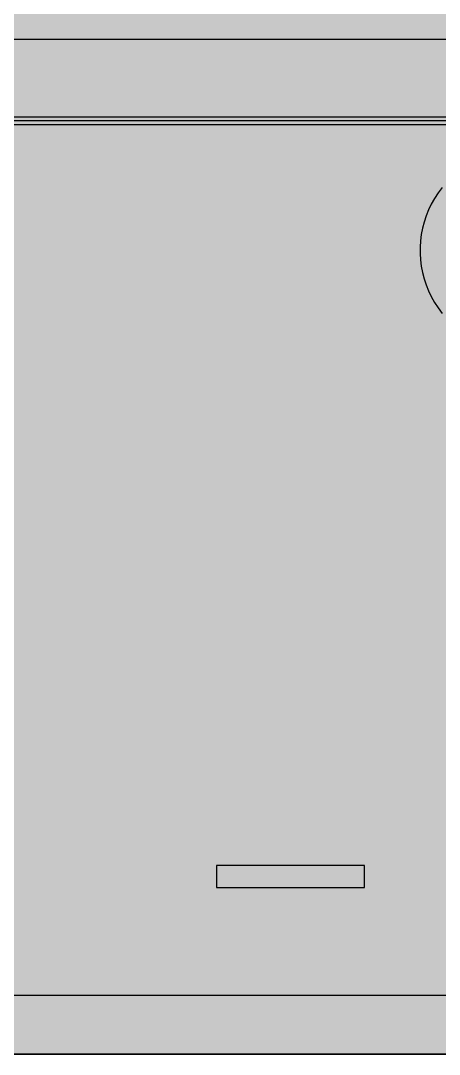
# Model space of a CAD drawing. Header units: millimetres. Extents: x 0 to 966, y -664 to 90.
# Drawn here: x 542.32 to 552.28, y 0 to 24.62 of the extents above; entities that cross this region are included whole.
import ezdxf

# ---------------------------------------------------------------- set-up
doc = ezdxf.new("R2010")
doc.units = ezdxf.units.MM
for name, color, linetype in [('HDL_BODY', 7, 'Continuous'), ('HDL_DETAIL', 7, 'Continuous'), ('HDL_PRINT', 7, 'Continuous')]:
    doc.layers.add(name, color=color, linetype=linetype)

# ---------------------------------------------------------------- blocks, each defined once
blk = doc.blocks.new('M_R4.16.1-CD_FRONT')
at = {"layer": 'HDL_BODY', "true_color": 0x202126}
blk.add_hatch(color=250, dxfattribs=at).paths.add_polyline_path([(0, 0), (72, 0), (72, 90), (0, 90)])
at = {"layer": 'HDL_BODY', "true_color": 0x2a2a30}
blk.add_hatch(color=250, dxfattribs=at).paths.add_polyline_path([(0.4, 20.52), (71.6, 20.52), (71.6, 68.31), (0.4, 68.31)])
at = {"layer": 'HDL_BODY', "true_color": 0x23242a}
blk.add_hatch(color=250, dxfattribs=at).paths.add_polyline_path([(0.4, 0.5), (71.6, 0.5), (71.6, 19.8), (0.4, 19.8)])
at = {"layer": 'HDL_PRINT', "true_color": 0xdee1e9}
h = blk.add_hatch(color=254, dxfattribs=at)
h.paths.add_polyline_path([(43.449, 13.147), (43.449, 14.912), (44.154, 14.912), (44.197, 14.912), (44.241, 14.912), (44.285, 14.912), (44.329, 14.912), (44.372, 14.912), (44.416, 14.912), (44.46, 14.875), (44.501, 14.85), (44.538, 14.835), (44.568, 14.827), (44.587, 14.824), (44.594, 14.824), (44.631, 14.786), (44.658, 14.758), (44.681, 14.736), (44.704, 14.713), (44.732, 14.685), (44.769, 14.647), (44.769, 14.603), (44.769, 14.559), (44.769, 14.515), (44.769, 14.471), (44.769, 14.427), (44.769, 14.382), (44.769, 14.312), (44.767, 14.251), (44.762, 14.197), (44.753, 14.15), (44.737, 14.107), (44.713, 14.068), (44.68, 14.029), (44.648, 13.977), (44.609, 13.936), (44.564, 13.905), (44.511, 13.883), (44.453, 13.869), (44.387, 13.86), (44.316, 13.855), (44.238, 13.853), (44.154, 13.853), (43.711, 13.853), (43.711, 13.147), (43.449, 13.147)])
h.paths.add_polyline_path([(43.711, 14.029), (44.154, 14.029), (44.224, 14.034), (44.285, 14.047), (44.338, 14.064), (44.384, 14.083), (44.427, 14.1), (44.466, 14.113), (44.505, 14.118), (44.51, 14.156), (44.522, 14.193), (44.54, 14.231), (44.559, 14.269), (44.576, 14.307), (44.589, 14.345), (44.594, 14.382), (44.594, 14.42), (44.591, 14.448), (44.583, 14.471), (44.568, 14.494), (44.542, 14.521), (44.505, 14.559), (44.498, 14.596), (44.478, 14.621), (44.449, 14.636), (44.413, 14.644), (44.372, 14.647), (44.329, 14.647), (44.319, 14.647), (44.292, 14.647), (44.253, 14.647), (44.205, 14.647), (44.154, 14.647), (43.711, 14.647), (43.711, 14.029)])
for points in [[(48.559, 13.059), (48.999, 14.912), (49.175, 14.912), (48.734, 13.059), (48.559, 13.059)], [(49.353, 13.147), (49.353, 14.912), (49.618, 14.912), (49.618, 13.324), (50.498, 13.324), (50.498, 13.147), (49.353, 13.147)], [(50.763, 13.147), (50.763, 14.912), (51.997, 14.912), (51.997, 14.647), (51.028, 14.647), (51.028, 14.118), (51.997, 14.118), (51.997, 13.941), (51.028, 13.941), (51.028, 13.324), (52.083, 13.324), (52.083, 13.147), (50.763, 13.147)], [(45.034, 13.147), (45.034, 14.382), (45.21, 14.382), (45.21, 14.206), (45.243, 14.244), (45.268, 14.28), (45.289, 14.312), (45.308, 14.341), (45.328, 14.363), (45.353, 14.377), (45.385, 14.382), (45.392, 14.389), (45.412, 14.405), (45.441, 14.427), (45.478, 14.448), (45.519, 14.464), (45.564, 14.471), (45.57, 14.464), (45.589, 14.448), (45.618, 14.427), (45.654, 14.405), (45.695, 14.389), (45.739, 14.382), (45.65, 14.206), (45.64, 14.206), (45.614, 14.206), (45.575, 14.206), (45.527, 14.206), (45.474, 14.206), (45.385, 14.206), (45.379, 14.168), (45.363, 14.141), (45.342, 14.118), (45.321, 14.095), (45.305, 14.067), (45.299, 14.029), (45.299, 13.985), (45.299, 13.941), (45.299, 13.897), (45.299, 13.853), (45.299, 13.809), (45.299, 13.765), (45.299, 13.147), (45.034, 13.147)], [(46.533, 6), (46.709, 6), (46.705, 5.941), (46.696, 5.883), (46.679, 5.827), (46.656, 5.773), (46.627, 5.721), (46.591, 5.673), (46.548, 5.63), (46.499, 5.592), (46.444, 5.559), (46.407, 5.526), (46.362, 5.494), (46.312, 5.464), (46.256, 5.438), (46.197, 5.415), (46.134, 5.398), (46.069, 5.386), (46.004, 5.382), (45.938, 5.386), (45.873, 5.396), (45.81, 5.41), (45.75, 5.426), (45.695, 5.443), (45.644, 5.457), (45.6, 5.467), (45.564, 5.471), (45.501, 5.507), (45.447, 5.551), (45.401, 5.598), (45.364, 5.647), (45.336, 5.696), (45.315, 5.744), (45.303, 5.787), (45.299, 5.824), (45.272, 5.882), (45.252, 5.941), (45.236, 6), (45.225, 6.059), (45.218, 6.118), (45.213, 6.177), (45.211, 6.235), (45.21, 6.294), (45.21, 6.353), (45.21, 6.416), (45.211, 6.472), (45.214, 6.524), (45.221, 6.574), (45.231, 6.624), (45.247, 6.676), (45.269, 6.732), (45.299, 6.794), (45.331, 6.856), (45.364, 6.911), (45.397, 6.96), (45.43, 7.004), (45.463, 7.043), (45.497, 7.08), (45.53, 7.114), (45.564, 7.147), (45.626, 7.151), (45.682, 7.161), (45.734, 7.175), (45.784, 7.191), (45.834, 7.207), (45.886, 7.221), (45.942, 7.231), (46.004, 7.235), (46.069, 7.231), (46.134, 7.22), (46.197, 7.203), (46.256, 7.18), (46.312, 7.153), (46.362, 7.124), (46.407, 7.092), (46.444, 7.059), (46.477, 7.026), (46.511, 6.991), (46.543, 6.955), (46.576, 6.915), (46.609, 6.872), (46.642, 6.823), (46.675, 6.768), (46.709, 6.706), (46.444, 6.618), (46.439, 6.688), (46.424, 6.747), (46.402, 6.796), (46.374, 6.834), (46.341, 6.861), (46.305, 6.877), (46.269, 6.882), (46.23, 6.915), (46.192, 6.938), (46.154, 6.954), (46.116, 6.964), (46.078, 6.968), (46.041, 6.97), (46.004, 6.971), (45.934, 6.97), (45.873, 6.968), (45.819, 6.964), (45.771, 6.954), (45.728, 6.938), (45.688, 6.915), (45.65, 6.882), (45.613, 6.877), (45.577, 6.861), (45.545, 6.834), (45.516, 6.796), (45.494, 6.747), (45.48, 6.688), (45.474, 6.618), (45.469, 6.58), (45.457, 6.542), (45.439, 6.504), (45.42, 6.467), (45.403, 6.429), (45.39, 6.391), (45.385, 6.353), (45.389, 6.287), (45.399, 6.222), (45.413, 6.159), (45.43, 6.099), (45.446, 6.044), (45.46, 5.993), (45.471, 5.949), (45.474, 5.912), (45.508, 5.874), (45.533, 5.836), (45.554, 5.798), (45.573, 5.761), (45.593, 5.723), (45.618, 5.685), (45.65, 5.647), (45.693, 5.642), (45.743, 5.63), (45.799, 5.612), (45.855, 5.594), (45.91, 5.576), (45.961, 5.564), (46.004, 5.559), (46.04, 5.563), (46.083, 5.574), (46.13, 5.592), (46.179, 5.614), (46.229, 5.641), (46.276, 5.671), (46.319, 5.702), (46.355, 5.735), (46.388, 5.745), (46.414, 5.772), (46.434, 5.812), (46.454, 5.859), (46.474, 5.909), (46.5, 5.958), (46.533, 6)], [(46.973, 5.912), (47.149, 5.912), (47.154, 5.874), (47.167, 5.836), (47.184, 5.798), (47.203, 5.761), (47.221, 5.723), (47.233, 5.685), (47.238, 5.647), (47.275, 5.614), (47.313, 5.591), (47.35, 5.575), (47.388, 5.566), (47.425, 5.561), (47.463, 5.559), (47.5, 5.559), (47.538, 5.564), (47.576, 5.576), (47.614, 5.594), (47.652, 5.612), (47.69, 5.63), (47.728, 5.642), (47.765, 5.647), (47.798, 5.685), (47.821, 5.723), (47.837, 5.761), (47.847, 5.798), (47.852, 5.836), (47.854, 5.874), (47.854, 5.912), (47.854, 5.95), (47.852, 5.987), (47.847, 6.025), (47.837, 6.063), (47.821, 6.101), (47.798, 6.139), (47.765, 6.177), (47.728, 6.209), (47.69, 6.233), (47.652, 6.248), (47.614, 6.258), (47.576, 6.263), (47.538, 6.264), (47.5, 6.265), (47.49, 6.265), (47.464, 6.265), (47.425, 6.265), (47.377, 6.265), (47.324, 6.265), (47.414, 6.441), (47.451, 6.442), (47.488, 6.443), (47.526, 6.448), (47.564, 6.458), (47.602, 6.473), (47.64, 6.497), (47.678, 6.529), (47.715, 6.536), (47.739, 6.556), (47.754, 6.585), (47.761, 6.621), (47.764, 6.662), (47.765, 6.706), (47.764, 6.744), (47.763, 6.782), (47.758, 6.819), (47.749, 6.857), (47.733, 6.895), (47.71, 6.933), (47.678, 6.971), (47.668, 6.971), (47.641, 6.971), (47.601, 6.971), (47.553, 6.971), (47.5, 6.971), (47.457, 6.971), (47.413, 6.971), (47.369, 6.971), (47.325, 6.971), (47.282, 6.971), (47.238, 6.971), (47.233, 6.933), (47.221, 6.895), (47.203, 6.857), (47.184, 6.819), (47.167, 6.782), (47.154, 6.744), (47.149, 6.706), (46.973, 6.706), (46.977, 6.768), (46.988, 6.823), (47.005, 6.872), (47.028, 6.915), (47.054, 6.955), (47.084, 6.991), (47.116, 7.026), (47.149, 7.059), (47.187, 7.092), (47.227, 7.115), (47.269, 7.131), (47.316, 7.14), (47.369, 7.145), (47.43, 7.147), (47.5, 7.147), (47.545, 7.147), (47.589, 7.147), (47.633, 7.147), (47.678, 7.147), (47.721, 7.147), (47.765, 7.147), (47.803, 7.11), (47.831, 7.082), (47.854, 7.059), (47.877, 7.036), (47.905, 7.008), (47.943, 6.971), (47.948, 6.933), (47.96, 6.895), (47.977, 6.857), (47.995, 6.819), (48.012, 6.782), (48.025, 6.744), (48.029, 6.706), (48.023, 6.668), (48.007, 6.641), (47.986, 6.618), (47.965, 6.595), (47.95, 6.567), (47.943, 6.529), (47.905, 6.492), (47.877, 6.464), (47.854, 6.441), (47.831, 6.418), (47.803, 6.391), (47.765, 6.353), (47.803, 6.348), (47.841, 6.336), (47.879, 6.318), (47.917, 6.3), (47.955, 6.282), (47.992, 6.27), (48.029, 6.265), (48.034, 6.227), (48.047, 6.187), (48.064, 6.144), (48.083, 6.097), (48.101, 6.044), (48.114, 5.982), (48.119, 5.912), (48.115, 5.875), (48.103, 5.832), (48.086, 5.785), (48.063, 5.735), (48.037, 5.686), (48.007, 5.639), (47.975, 5.596), (47.943, 5.559), (47.88, 5.526), (47.824, 5.494), (47.772, 5.464), (47.722, 5.438), (47.672, 5.415), (47.619, 5.398), (47.563, 5.386), (47.5, 5.382), (47.438, 5.386), (47.382, 5.398), (47.331, 5.415), (47.281, 5.438), (47.231, 5.464), (47.179, 5.494), (47.123, 5.526), (47.06, 5.559), (47.028, 5.597), (47.005, 5.637), (46.99, 5.679), (46.98, 5.727), (46.976, 5.78), (46.974, 5.841), (46.973, 5.912)], [(50.323, 5.382), (49.618, 7.147), (49.879, 7.147), (50.323, 5.912), (50.355, 5.874), (50.377, 5.836), (50.393, 5.798), (50.402, 5.761), (50.407, 5.723), (50.409, 5.685), (50.409, 5.647), (50.442, 5.685), (50.466, 5.723), (50.481, 5.761), (50.491, 5.798), (50.496, 5.836), (50.498, 5.874), (50.498, 5.912), (51.028, 7.147), (51.203, 7.147), (50.587, 5.382), (50.323, 5.382)]]:
    blk.add_hatch(color=254, dxfattribs=at).paths.add_polyline_path(points)
h = blk.add_hatch(color=254, dxfattribs=at)
h.paths.add_polyline_path([(45.828, 13.765), (45.831, 13.85), (45.84, 13.928), (45.854, 14), (45.872, 14.065), (45.894, 14.124), (45.919, 14.177), (45.946, 14.222), (45.974, 14.262), (46.004, 14.294), (46.04, 14.327), (46.084, 14.359), (46.135, 14.389), (46.19, 14.416), (46.25, 14.438), (46.313, 14.456), (46.378, 14.467), (46.444, 14.471), (46.506, 14.467), (46.562, 14.456), (46.614, 14.438), (46.664, 14.416), (46.714, 14.389), (46.766, 14.359), (46.822, 14.327), (46.884, 14.294), (46.911, 14.238), (46.932, 14.187), (46.947, 14.137), (46.958, 14.088), (46.966, 14.036), (46.97, 13.98), (46.973, 13.918), (46.973, 13.847), (46.973, 13.765), (46.973, 13.694), (46.973, 13.633), (46.973, 13.58), (46.973, 13.532), (46.973, 13.49), (46.973, 13.45), (46.973, 13.412), (46.935, 13.374), (46.897, 13.336), (46.859, 13.299), (46.821, 13.261), (46.783, 13.223), (46.746, 13.185), (46.709, 13.147), (46.671, 13.142), (46.633, 13.13), (46.595, 13.112), (46.558, 13.094), (46.52, 13.076), (46.482, 13.064), (46.444, 13.059), (46.378, 13.063), (46.313, 13.074), (46.25, 13.092), (46.19, 13.114), (46.135, 13.141), (46.084, 13.171), (46.04, 13.203), (46.004, 13.236), (45.974, 13.294), (45.946, 13.353), (45.919, 13.412), (45.894, 13.471), (45.872, 13.53), (45.854, 13.588), (45.84, 13.647), (45.831, 13.706), (45.828, 13.765)])
h.paths.add_polyline_path([(46.004, 13.765), (46.008, 13.703), (46.019, 13.648), (46.036, 13.599), (46.058, 13.555), (46.085, 13.516), (46.114, 13.48), (46.146, 13.445), (46.179, 13.412), (46.185, 13.374), (46.201, 13.338), (46.228, 13.305), (46.266, 13.277), (46.315, 13.255), (46.374, 13.241), (46.444, 13.236), (46.482, 13.241), (46.52, 13.255), (46.558, 13.277), (46.595, 13.305), (46.633, 13.338), (46.671, 13.374), (46.709, 13.412), (46.741, 13.45), (46.764, 13.49), (46.779, 13.532), (46.788, 13.58), (46.793, 13.633), (46.795, 13.694), (46.795, 13.765), (46.795, 13.835), (46.793, 13.897), (46.788, 13.95), (46.779, 13.997), (46.764, 14.04), (46.741, 14.08), (46.709, 14.118), (46.671, 14.155), (46.633, 14.191), (46.595, 14.224), (46.558, 14.253), (46.52, 14.275), (46.482, 14.289), (46.444, 14.294), (46.374, 14.289), (46.315, 14.275), (46.266, 14.253), (46.228, 14.224), (46.201, 14.191), (46.185, 14.155), (46.179, 14.118), (46.146, 14.084), (46.114, 14.05), (46.085, 14.014), (46.058, 13.974), (46.036, 13.931), (46.019, 13.882), (46.008, 13.827), (46.004, 13.765)])
h = blk.add_hatch(color=254, dxfattribs=at)
h.paths.add_polyline_path([(47.238, 13.059), (47.414, 12.971), (47.414, 12.962), (47.419, 12.94), (47.432, 12.914), (47.458, 12.892), (47.5, 12.882), (47.538, 12.845), (47.566, 12.82), (47.589, 12.805), (47.612, 12.798), (47.64, 12.795), (47.678, 12.794), (47.744, 12.795), (47.792, 12.796), (47.828, 12.801), (47.857, 12.811), (47.882, 12.826), (47.91, 12.85), (47.943, 12.882), (47.979, 12.889), (48.004, 12.909), (48.019, 12.938), (48.026, 12.974), (48.029, 13.015), (48.029, 13.059), (48.029, 13.066), (48.029, 13.088), (48.029, 13.125), (48.029, 13.177), (48.029, 13.243), (48.029, 13.324), (47.997, 13.265), (47.963, 13.222), (47.927, 13.19), (47.887, 13.169), (47.844, 13.156), (47.795, 13.15), (47.74, 13.147), (47.678, 13.147), (47.616, 13.151), (47.56, 13.162), (47.512, 13.18), (47.468, 13.202), (47.429, 13.229), (47.392, 13.259), (47.358, 13.291), (47.324, 13.324), (47.292, 13.361), (47.261, 13.405), (47.231, 13.456), (47.204, 13.511), (47.182, 13.571), (47.164, 13.634), (47.153, 13.699), (47.149, 13.765), (47.149, 13.808), (47.151, 13.858), (47.156, 13.913), (47.166, 13.97), (47.181, 14.025), (47.205, 14.075), (47.238, 14.118), (47.243, 14.156), (47.257, 14.193), (47.279, 14.231), (47.307, 14.269), (47.34, 14.307), (47.376, 14.345), (47.414, 14.382), (47.451, 14.387), (47.488, 14.4), (47.526, 14.417), (47.564, 14.436), (47.602, 14.453), (47.64, 14.466), (47.678, 14.471), (47.737, 14.468), (47.794, 14.458), (47.851, 14.441), (47.905, 14.418), (47.956, 14.389), (48.004, 14.353), (48.047, 14.311), (48.086, 14.262), (48.119, 14.206), (48.119, 14.382), (48.294, 14.382), (48.294, 13.324), (48.294, 13.258), (48.293, 13.193), (48.29, 13.13), (48.283, 13.07), (48.273, 13.014), (48.258, 12.964), (48.236, 12.919), (48.208, 12.882), (48.203, 12.845), (48.188, 12.809), (48.166, 12.776), (48.137, 12.748), (48.104, 12.726), (48.067, 12.711), (48.029, 12.706), (47.992, 12.673), (47.953, 12.65), (47.91, 12.634), (47.863, 12.625), (47.81, 12.62), (47.749, 12.618), (47.678, 12.618), (47.635, 12.618), (47.585, 12.62), (47.53, 12.625), (47.473, 12.634), (47.418, 12.65), (47.367, 12.673), (47.324, 12.706), (47.293, 12.744), (47.27, 12.784), (47.254, 12.826), (47.245, 12.874), (47.24, 12.927), (47.238, 12.988), (47.238, 13.059)])
h.paths.add_polyline_path([(47.414, 13.765), (47.414, 13.694), (47.416, 13.633), (47.42, 13.58), (47.43, 13.532), (47.445, 13.49), (47.468, 13.45), (47.5, 13.412), (47.538, 13.379), (47.576, 13.356), (47.614, 13.34), (47.652, 13.331), (47.69, 13.326), (47.728, 13.324), (47.765, 13.324), (47.803, 13.324), (47.841, 13.326), (47.879, 13.331), (47.917, 13.34), (47.955, 13.356), (47.992, 13.379), (48.029, 13.412), (48.034, 13.45), (48.047, 13.49), (48.064, 13.532), (48.083, 13.58), (48.101, 13.633), (48.114, 13.694), (48.119, 13.765), (48.115, 13.827), (48.103, 13.882), (48.086, 13.931), (48.063, 13.974), (48.037, 14.014), (48.007, 14.05), (47.975, 14.084), (47.943, 14.118), (47.938, 14.155), (47.923, 14.191), (47.901, 14.224), (47.872, 14.253), (47.839, 14.275), (47.803, 14.289), (47.765, 14.294), (47.728, 14.289), (47.69, 14.275), (47.652, 14.253), (47.614, 14.224), (47.576, 14.191), (47.538, 14.155), (47.5, 14.118), (47.468, 14.08), (47.445, 14.04), (47.43, 13.997), (47.42, 13.95), (47.416, 13.897), (47.414, 13.835), (47.414, 13.765)])
h = blk.add_hatch(color=254, dxfattribs=at)
h.paths.add_polyline_path([(43.449, 5.382), (43.449, 7.147), (44.065, 7.147), (44.135, 7.147), (44.196, 7.147), (44.249, 7.147), (44.296, 7.147), (44.339, 7.147), (44.378, 7.147), (44.416, 7.147), (44.454, 7.142), (44.492, 7.13), (44.53, 7.112), (44.568, 7.094), (44.606, 7.076), (44.643, 7.064), (44.68, 7.059), (44.71, 7.026), (44.733, 6.991), (44.752, 6.955), (44.769, 6.915), (44.787, 6.872), (44.806, 6.823), (44.829, 6.768), (44.859, 6.706), (44.864, 6.663), (44.876, 6.613), (44.893, 6.558), (44.911, 6.501), (44.928, 6.446), (44.94, 6.396), (44.945, 6.353), (44.945, 6.291), (44.944, 6.235), (44.94, 6.183), (44.934, 6.133), (44.924, 6.083), (44.909, 6.03), (44.887, 5.974), (44.859, 5.912), (44.852, 5.868), (44.836, 5.827), (44.814, 5.791), (44.793, 5.761), (44.776, 5.742), (44.769, 5.735), (44.736, 5.698), (44.711, 5.662), (44.69, 5.629), (44.671, 5.601), (44.651, 5.579), (44.626, 5.564), (44.594, 5.559), (44.556, 5.522), (44.528, 5.497), (44.505, 5.482), (44.482, 5.474), (44.454, 5.471), (44.416, 5.471), (44.378, 5.466), (44.339, 5.453), (44.296, 5.436), (44.249, 5.417), (44.196, 5.4), (44.135, 5.387), (44.065, 5.382), (43.449, 5.382)])
h.paths.add_polyline_path([(43.711, 5.647), (44.065, 5.647), (44.115, 5.647), (44.173, 5.647), (44.23, 5.647), (44.28, 5.647), (44.316, 5.647), (44.329, 5.647), (44.372, 5.654), (44.413, 5.67), (44.449, 5.691), (44.478, 5.712), (44.498, 5.729), (44.505, 5.735), (44.538, 5.773), (44.564, 5.811), (44.584, 5.849), (44.603, 5.887), (44.623, 5.924), (44.648, 5.962), (44.68, 6), (44.68, 6.038), (44.68, 6.078), (44.68, 6.121), (44.68, 6.168), (44.68, 6.221), (44.68, 6.283), (44.68, 6.353), (44.68, 6.424), (44.678, 6.485), (44.673, 6.538), (44.664, 6.586), (44.649, 6.628), (44.626, 6.668), (44.594, 6.706), (44.556, 6.744), (44.52, 6.782), (44.486, 6.819), (44.458, 6.857), (44.435, 6.895), (44.421, 6.933), (44.416, 6.971), (44.378, 6.971), (44.339, 6.971), (44.296, 6.971), (44.249, 6.971), (44.196, 6.971), (44.135, 6.971), (44.065, 6.971), (43.711, 6.971), (43.711, 5.647)])
h = blk.add_hatch(color=254, dxfattribs=at)
h.paths.add_polyline_path([(48.294, 6.265), (48.294, 6.35), (48.295, 6.428), (48.297, 6.5), (48.302, 6.565), (48.309, 6.624), (48.321, 6.677), (48.336, 6.722), (48.357, 6.762), (48.383, 6.794), (48.388, 6.832), (48.403, 6.87), (48.424, 6.908), (48.452, 6.945), (48.485, 6.983), (48.521, 7.021), (48.559, 7.059), (48.597, 7.092), (48.635, 7.115), (48.672, 7.131), (48.71, 7.14), (48.748, 7.145), (48.785, 7.147), (48.824, 7.147), (48.868, 7.147), (48.912, 7.147), (48.956, 7.147), (49, 7.147), (49.044, 7.147), (49.088, 7.147), (49.125, 7.114), (49.161, 7.089), (49.194, 7.068), (49.222, 7.049), (49.244, 7.029), (49.259, 7.004), (49.264, 6.971), (49.297, 6.933), (49.32, 6.895), (49.336, 6.857), (49.346, 6.819), (49.351, 6.782), (49.353, 6.744), (49.353, 6.706), (49.381, 6.669), (49.403, 6.625), (49.418, 6.574), (49.428, 6.518), (49.435, 6.459), (49.438, 6.396), (49.439, 6.331), (49.439, 6.265), (49.439, 6.199), (49.438, 6.134), (49.435, 6.071), (49.428, 6.011), (49.418, 5.955), (49.403, 5.905), (49.381, 5.861), (49.353, 5.824), (49.349, 5.761), (49.338, 5.706), (49.32, 5.658), (49.297, 5.614), (49.27, 5.575), (49.24, 5.538), (49.208, 5.504), (49.175, 5.471), (49.137, 5.438), (49.098, 5.414), (49.055, 5.399), (49.008, 5.389), (48.955, 5.384), (48.894, 5.383), (48.824, 5.382), (48.762, 5.386), (48.707, 5.398), (48.658, 5.415), (48.614, 5.438), (48.575, 5.464), (48.538, 5.494), (48.503, 5.526), (48.47, 5.559), (48.444, 5.614), (48.418, 5.675), (48.394, 5.739), (48.371, 5.807), (48.349, 5.879), (48.331, 5.953), (48.316, 6.029), (48.304, 6.107), (48.297, 6.185), (48.294, 6.265)])
h.paths.add_polyline_path([(48.47, 6.265), (48.473, 6.18), (48.482, 6.101), (48.496, 6.029), (48.515, 5.964), (48.537, 5.905), (48.562, 5.853), (48.59, 5.807), (48.618, 5.768), (48.648, 5.735), (48.653, 5.698), (48.667, 5.662), (48.689, 5.629), (48.717, 5.601), (48.75, 5.579), (48.786, 5.564), (48.824, 5.559), (48.862, 5.564), (48.899, 5.579), (48.937, 5.601), (48.975, 5.629), (49.012, 5.662), (49.05, 5.698), (49.088, 5.735), (49.114, 5.768), (49.134, 5.807), (49.149, 5.853), (49.16, 5.905), (49.167, 5.964), (49.171, 6.029), (49.174, 6.101), (49.174, 6.18), (49.175, 6.265), (49.174, 6.365), (49.174, 6.456), (49.172, 6.537), (49.169, 6.609), (49.164, 6.673), (49.156, 6.729), (49.145, 6.777), (49.13, 6.818), (49.112, 6.853), (49.088, 6.882), (49.05, 6.915), (49.012, 6.938), (48.975, 6.954), (48.937, 6.964), (48.899, 6.968), (48.862, 6.97), (48.824, 6.971), (48.78, 6.97), (48.738, 6.967), (48.702, 6.959), (48.674, 6.944), (48.655, 6.92), (48.648, 6.882), (48.621, 6.853), (48.595, 6.818), (48.57, 6.777), (48.547, 6.729), (48.525, 6.673), (48.507, 6.609), (48.491, 6.537), (48.48, 6.456), (48.472, 6.365), (48.47, 6.265)])
at = {"layer": 'HDL_DETAIL', "color": 251, "true_color": 0x52555c}
for points in [[(0, 0), (72, 0), (72, 90), (0, 90), (0, 0)], [(0, 67.766), (72, 67.766), (72, 22.236), (0, 22.236), (0, 67.766)], [(45.21, 0), (45.21, 0)], [(45.21, 0), (45.21, 0)], [(45.21, 0), (45.21, 0)], [(45.21, 0), (45.21, 0)], [(45.21, 0), (45.21, 0)], [(45.21, 0), (45.21, 0)], [(45.21, 0), (45.21, 0)], [(45.21, 0), (45.21, 0)], [(45.21, 0), (45.21, 0)], [(45.21, 0), (45.21, 0)], [(45.21, 0), (45.21, 0)], [(45.21, 0), (45.21, 0)], [(45.21, 0), (45.21, 0)], [(45.21, 0), (45.21, 0)], [(45.21, 0), (45.21, 0)], [(45.21, 0), (45.21, 0)], [(45.21, 0), (45.21, 0)], [(45.21, 0), (45.21, 0)], [(45.21, 0), (45.21, 0)], [(45.21, 0), (45.21, 0)], [(45.21, 0), (45.21, 0)]]:
    blk.add_lwpolyline(points, close=True, dxfattribs=at)
for points in [[(0.441, 24.177), (71.208, 24.177)], [(0.441, 24.177), (71.208, 24.177)], [(0.441, 24.177), (71.208, 24.177)], [(0.441, 24.177), (71.208, 24.177)], [(0.441, 24.177), (71.208, 24.177)], [(0.441, 24.177), (71.208, 24.177)], [(0.441, 24.177), (71.208, 24.177)], [(0.441, 24.177), (71.208, 24.177)], [(0.441, 24.177), (71.208, 24.177)], [(0.441, 24.177), (71.208, 24.177)], [(0.441, 24.177), (71.208, 24.177)], [(0.441, 24.177), (71.208, 24.177)], [(0.441, 24.177), (71.208, 24.177)], [(0.441, 24.177), (71.208, 24.177)], [(0.441, 24.177), (71.208, 24.177)], [(0.441, 24.177), (71.208, 24.177)], [(0.441, 24.177), (71.208, 24.177)], [(0.441, 24.177), (71.208, 24.177)], [(0.441, 24.177), (71.208, 24.177)], [(0.441, 24.177), (71.208, 24.177)], [(0.441, 24.177), (71.208, 24.177)], [(0.353, 22.324), (71.208, 22.324)], [(0.353, 22.324), (71.208, 22.324)], [(0.353, 22.324), (71.208, 22.324)], [(0.353, 22.324), (71.208, 22.324)], [(0.353, 22.324), (71.208, 22.324)], [(0.353, 22.324), (71.208, 22.324)], [(0.353, 22.324), (71.208, 22.324)], [(0.353, 22.324), (71.208, 22.324)], [(0.353, 22.324), (71.208, 22.324)], [(0.353, 22.324), (71.208, 22.324)], [(0.353, 22.324), (71.208, 22.324)], [(0.353, 22.324), (71.208, 22.324)], [(0.353, 22.324), (71.208, 22.324)], [(0.353, 22.324), (71.208, 22.324)], [(0.353, 22.324), (71.208, 22.324)], [(0.353, 22.324), (71.208, 22.324)], [(0.353, 22.324), (71.208, 22.324)], [(0.353, 22.324), (71.208, 22.324)], [(0.353, 22.324), (71.208, 22.324)], [(0.353, 22.324), (71.208, 22.324)], [(0.353, 22.324), (71.208, 22.324)], [(0.176, 22.147), (71.473, 22.147)], [(0.176, 22.147), (71.473, 22.147)], [(0.176, 22.147), (71.473, 22.147)], [(0.176, 22.147), (71.473, 22.147)], [(0.176, 22.147), (71.473, 22.147)], [(0.176, 22.147), (71.473, 22.147)], [(0.176, 22.147), (71.473, 22.147)], [(0.176, 22.147), (71.473, 22.147)], [(0.176, 22.147), (71.473, 22.147)], [(0.176, 22.147), (71.473, 22.147)], [(0.176, 22.147), (71.473, 22.147)], [(0.176, 22.147), (71.473, 22.147)], [(0.176, 22.147), (71.473, 22.147)], [(0.176, 22.147), (71.473, 22.147)], [(0.176, 22.147), (71.473, 22.147)], [(0.176, 22.147), (71.473, 22.147)], [(0.176, 22.147), (71.473, 22.147)], [(0.176, 22.147), (71.473, 22.147)], [(0.176, 22.147), (71.473, 22.147)], [(0.176, 22.147), (71.473, 22.147)], [(0.176, 22.147), (71.473, 22.147)], [(52.348, 20.647), (52.252, 20.519), (52.166, 20.386), (52.089, 20.25), (52.022, 20.11), (51.965, 19.967), (51.917, 19.821), (51.878, 19.673), (51.849, 19.524), (51.83, 19.374), (51.821, 19.223), (51.821, 19.072), (51.83, 18.921), (51.849, 18.77), (51.878, 18.621), (51.917, 18.473), (51.965, 18.328), (52.022, 18.185), (52.089, 18.045), (52.166, 17.908), (52.252, 17.775), (52.348, 17.647)], [(46.973, 4.5), (46.973, 3.971)], [(50.498, 4.5), (46.973, 4.5)], [(50.498, 3.971), (50.498, 4.5)], [(46.973, 3.971), (50.498, 3.971)], [(0.176, 1.412), (63.1, 1.412)], [(0.176, 1.412), (63.1, 1.412)], [(0.176, 1.412), (63.1, 1.412)], [(0.176, 1.412), (63.1, 1.412)], [(0.176, 1.412), (63.1, 1.412)], [(0.176, 1.412), (63.1, 1.412)], [(0.176, 1.412), (63.1, 1.412)], [(0.176, 1.412), (63.1, 1.412)], [(0.176, 1.412), (63.1, 1.412)], [(0.176, 1.412), (63.1, 1.412)], [(0.176, 1.412), (63.1, 1.412)], [(0.176, 1.412), (63.1, 1.412)], [(0.176, 1.412), (63.1, 1.412)], [(0.176, 1.412), (63.1, 1.412)], [(0.176, 1.412), (63.1, 1.412)], [(0.176, 1.412), (63.1, 1.412)], [(0.176, 1.412), (63.1, 1.412)], [(0.176, 1.412), (63.1, 1.412)], [(0.176, 1.412), (63.1, 1.412)], [(0.176, 1.412), (63.1, 1.412)], [(0.176, 1.412), (63.1, 1.412)], [(71.824, 0), (0, 0)], [(71.824, 0), (0, 0)], [(71.824, 0), (0, 0)], [(71.824, 0), (0, 0)], [(71.824, 0), (0, 0)], [(71.824, 0), (0, 0)], [(71.824, 0), (0, 0)], [(71.824, 0), (0, 0)], [(71.824, 0), (0, 0)], [(71.824, 0), (0, 0)], [(71.824, 0), (0, 0)], [(71.824, 0), (0, 0)], [(71.824, 0), (0, 0)], [(71.824, 0), (0, 0)], [(71.824, 0), (0, 0)], [(71.824, 0), (0, 0)], [(71.824, 0), (0, 0)], [(71.824, 0), (0, 0)], [(71.824, 0), (0, 0)], [(71.824, 0), (0, 0)], [(71.824, 0), (0, 0)], [(0.176, 0), (63.63, 0)], [(0.176, 0), (63.63, 0)], [(0.176, 0), (63.63, 0)], [(0.176, 0), (63.63, 0)], [(0.176, 0), (63.63, 0)], [(0.176, 0), (63.63, 0)], [(0.176, 0), (63.63, 0)], [(0.176, 0), (63.63, 0)], [(0.176, 0), (63.63, 0)], [(0.176, 0), (63.63, 0)], [(0.176, 0), (63.63, 0)], [(0.176, 0), (63.63, 0)], [(0.176, 0), (63.63, 0)], [(0.176, 0), (63.63, 0)], [(0.176, 0), (63.63, 0)], [(0.176, 0), (63.63, 0)], [(0.176, 0), (63.63, 0)], [(0.176, 0), (63.63, 0)], [(0.176, 0), (63.63, 0)], [(0.176, 0), (63.63, 0)], [(0.176, 0), (63.63, 0)], [(45.21, 0), (45.299, 0)], [(49.175, 0), (49.088, 0), (48.913, 0), (45.21, 0)], [(45.299, 0), (45.564, 0), (45.915, 0), (49.088, 0)], [(49.088, 0), (49.175, 0)]]:
    blk.add_lwpolyline(points, dxfattribs=at)

msp = doc.modelspace()

# ---------------------------------------------------------------- block references
msp.add_blockref('M_R4.16.1-CD_FRONT', (500, 0))

doc.saveas('drawing.dxf')
